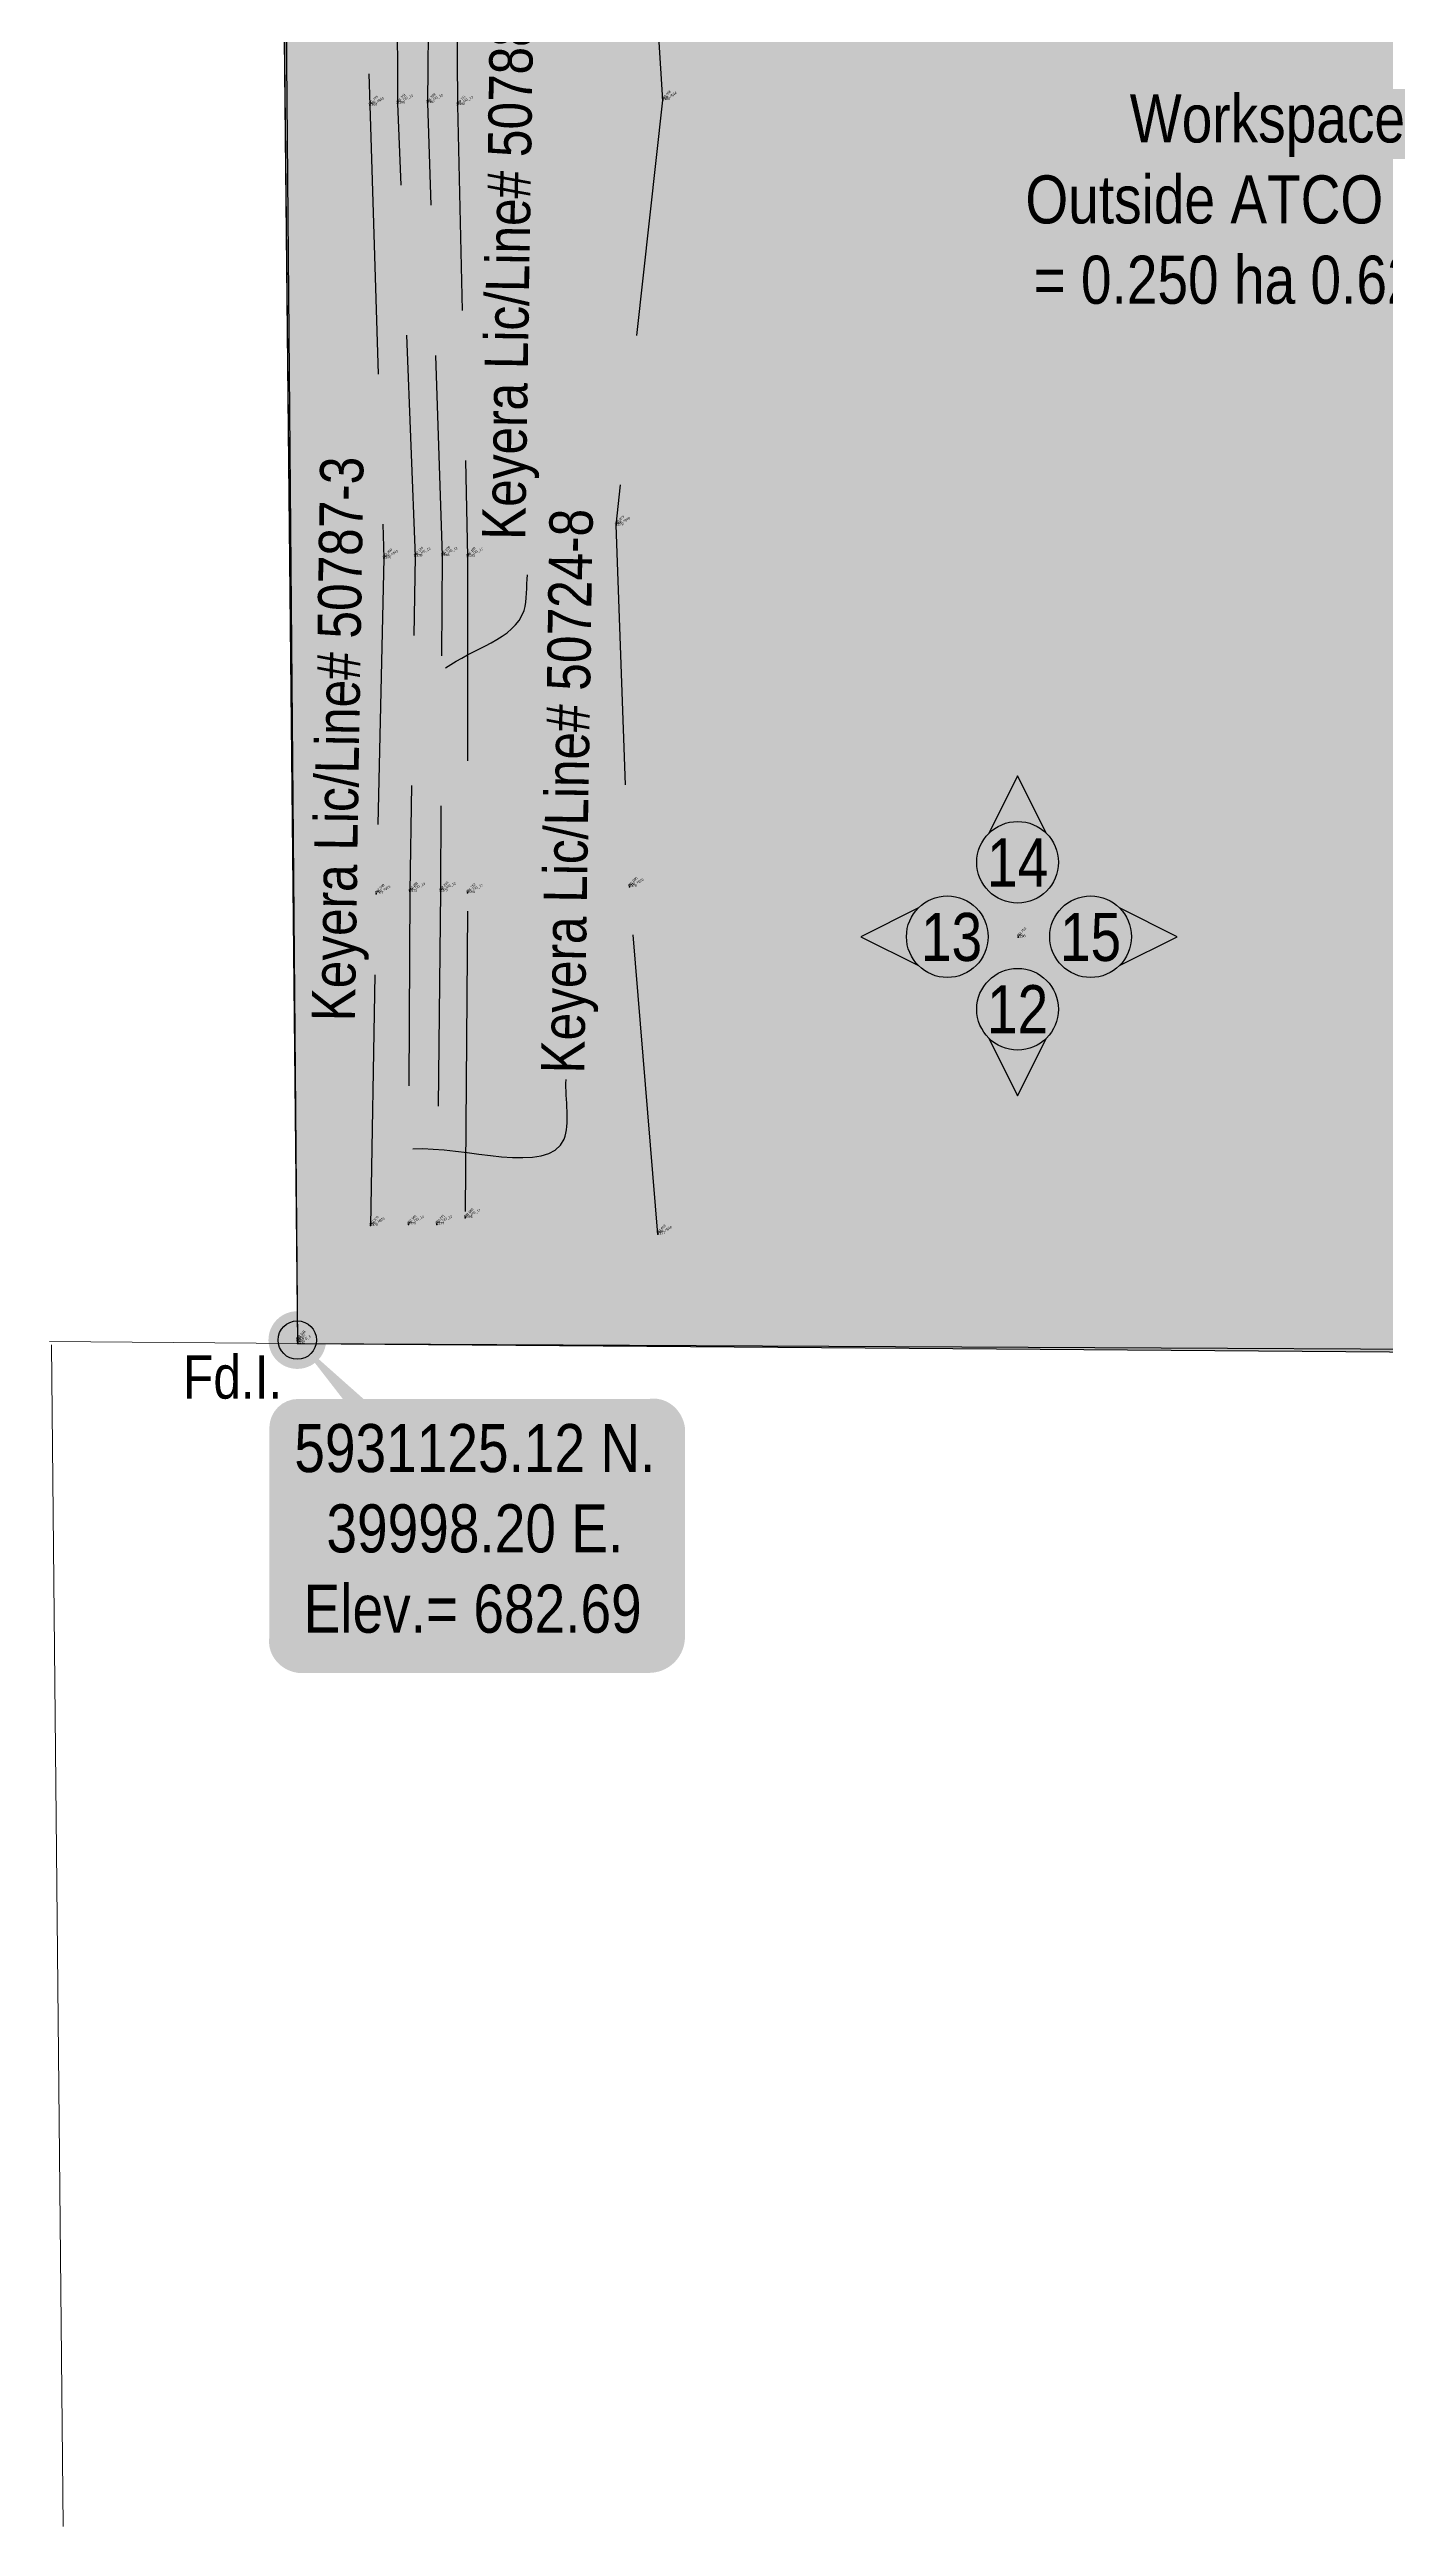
# Model space of a CAD drawing. Extents: x 39620 to 40409, y 5930668 to 5931695.
# Drawn here: x 40025.8 to 40053.6, y 5930667.6 to 5930719.1 of the extents above; entities that cross this region are included whole.
import ezdxf
from ezdxf.enums import TextEntityAlignment as Align

# ---------------------------------------------------------------- set-up
doc = ezdxf.new("R2010")
doc.units = 0
doc.header["$LTSCALE"] = 5
doc.header["$PDSIZE"] = 0.5
doc.linetypes.add('UG_PIPE', pattern=[1.875, 1.25, -0.625])
for name, color, linetype in [('_P-Temp 3', 104, 'Continuous'), ('_P-Temp H3', 71, 'Continuous'), ('AS-FENCE', 48, 'foc-FENCE'), ('AS-PIPE-UG', 44, 'UG_PIPE'), ('AS-PIPE-UG-T', 44, 'Continuous'), ('CG-NOTES', 7, 'Continuous'), ('DETAIL-T', 7, 'Continuous'), ('L-MON', 1, 'Continuous'), ('L-TITLEDB', 4, 'Continuous')]:
    doc.layers.add(name, color=color, linetype=linetype)
for name, color, linetype, plot in [('Z-DESCRIPTION', 4, 'Continuous', False), ('Z-ELEVATION', 2, 'Continuous', False), ('Z-MSPOINT', 7, 'Continuous', False), ('Z-POINTNUMBER', 6, 'Continuous', False)]:
    doc.layers.add(name, color=color, linetype=linetype, plot=plot)
doc.styles.add('1.8', font='', dxfattribs={"height": 1.8})
doc.styles.add('80', font='', dxfattribs={"height": 10})
doc.styles.add('80L', font='', dxfattribs={"height": 10})
doc.styles.add('DESCRIPTION', font='', dxfattribs={"height": 2.5})
doc.styles.add('ELEVATION', font='', dxfattribs={"height": 2.5})
doc.styles.add('foc-LtypeFont', font='', dxfattribs={"height": 7.35})
doc.styles.add('POINTNUMBER', font='', dxfattribs={"height": 2.5})
doc.styles.get("Standard").update_dxf_attribs({"font": ''})
doc.styles.get('1.8').set_extended_font_data('Arial Narrow')
doc.styles.get('80').set_extended_font_data('Arial Narrow')
doc.styles.get('80L').set_extended_font_data('Arial Narrow')
doc.styles.get('DESCRIPTION').set_extended_font_data('Arial Narrow')
doc.styles.get('ELEVATION').set_extended_font_data('Arial Narrow')
doc.styles.get('foc-LtypeFont').set_extended_font_data('Arial Narrow')
doc.styles.get('POINTNUMBER').set_extended_font_data('Arial Narrow')
doc.styles.get('Standard').set_extended_font_data('Arial Narrow')
doc.linetypes.add('foc-FENCE', pattern='A,10,-1,["X",foc-LtypeFont,S=0.2,R=0,X=-0.625,Y=-0.75],-1.24', length=12.24)
doc.dimstyles.new('Compass 1 000', dxfattribs={"dimtxt": 1.8, "dimasz": 2, "dimexe": 0.2, "dimexo": 0.0625, "dimgap": 0.5, "dimtad": 0, "dimtih": 1, "dimtoh": 1, "dimzin": 0, "dimdsep": 46, "dimtxsty": '1.8', "dimcen": 0.1, "dimse1": 1, "dimse2": 1, "dimclrd": 256, "dimclrt": 256, "dimaunit": 1, "dimadec": 4, "dimazin": 0, "dimtfac": 0.06, "dimtofl": 0, "dimtmove": 0, "dimatfit": 0, "dimfxl": 0.2, "dimtolj": 1, "dimtzin": 0, "dimlwd": -1, "dimarcsym": 0})

# ---------------------------------------------------------------- blocks, each defined once
blk = doc.blocks.new('*U365')
at = {"layer": 'CG-NOTES', "color": 182}
blk.add_lwpolyline([(-6, -6), (0, -18), (6, -6)], dxfattribs=at)
blk.add_circle((0, 0), 8.49, dxfattribs=at)
at = {"color": 182, "style": '80L'}
blk.add_attdef('#', text='', height=10, dxfattribs=at).set_placement((0, 0), align=Align.MIDDLE_CENTER)
blk = doc.blocks.new('*U367')
at = {"layer": 'CG-NOTES', "color": 182}
blk.add_lwpolyline([(-6, 6), (-18, 0), (-6, -6)], dxfattribs=at)
blk.add_circle((0, 0), 8.49, dxfattribs=at)
at = {"color": 182, "style": '80L'}
blk.add_attdef('#', text='', height=10, dxfattribs=at).set_placement((0, 0), align=Align.MIDDLE_CENTER)
blk = doc.blocks.new('*U366')
at = {"layer": 'CG-NOTES', "color": 182}
blk.add_lwpolyline([(6, -6), (18, 0), (6, 6)], dxfattribs=at)
blk.add_circle((0, 0), 8.49, dxfattribs=at)
at = {"color": 182, "style": '80L'}
blk.add_attdef('#', text='', height=10, dxfattribs=at).set_placement((0, 0), align=Align.MIDDLE_CENTER)
blk = doc.blocks.new('*U1025')
h = blk.add_hatch(color=255)
edge = h.paths.add_edge_path()
edge.add_line((-49, -28.5), (49, -28.5))
edge.add_arc((49, -22.5), 6, 270, 360)
edge.add_line((55, -22.5), (55, 21))
edge.add_arc((49, 21), 6, 0, 90)
edge.add_line((49, 27), (-49, 27))
edge.add_arc((-49, 21), 6, 90, 180)
edge.add_line((-55, 21), (-55, -22.5))
edge.add_arc((-49, -22.5), 6, 180, 270)
at = {"color": 104, "flags": 128}
blk.add_lwpolyline([(-49, -28.5, 3, 3, 0), (49, -28.5, 3, 3, 0.414214), (55, -22.5, 3, 3, 0), (55, 21, 3, 0, 0.414214), (49, 27, 0, 0, 0), (-49, 27, 0, 0, 0.414214), (-55, 21, 0, 0, 0), (-55, -22.5, 0, 3, 0.414214)], format="xyseb", close=True, dxfattribs=at)
blk.add_lwpolyline([(-38.34, -16.52, 0, 7.5, 0), (0, 0, 0, 0, 0)], format="xyseb", dxfattribs=at)
at = {"color": 104, "style": '80'}
blk.add_attdef('ENTER_TEXT_001', (-26.85, -4.92), '', height=10, dxfattribs=at)
blk = doc.blocks.new('*U1104')
h = blk.add_hatch(color=254)
edge = h.paths.add_edge_path()
edge.add_line((-36.5, -28.5), (36.5, -28.5))
edge.add_arc((36.5, -22.5), 6, 270, 360)
edge.add_line((42.5, -22.5), (42.5, 21))
edge.add_arc((36.5, 21), 6, 0, 90)
edge.add_line((36.5, 27), (-36.5, 27))
edge.add_arc((-36.5, 21), 6, 90, 180)
edge.add_line((-42.5, 21), (-42.5, -22.5))
edge.add_arc((-36.5, -22.5), 6, 180, 270)
at = {"color": 1, "flags": 128}
blk.add_lwpolyline([(-36.7, 39.25, 0, 10, 0), (0, 0, 5, 5, 0)], format="xyseb", dxfattribs=at)
blk.add_lwpolyline([(-36.5, -28.5, 3, 3, 0), (36.5, -28.5, 3, 3, 0.414214), (42.5, -22.5, 3, 3, 0), (42.5, 21, 3, 0, 0.414214), (36.5, 27, 0, 0, 0), (-36.5, 27, 0, 0, 0.414214), (-42.5, 21, 0, 0, 0), (-42.5, -22.5, 0, 3, 0.414214)], format="xyseb", close=True, dxfattribs=at)
at = {"color": 1, "style": '80'}
blk.add_attdef('ENTER_TEXT_001', (-35.99, -5), '', height=10, dxfattribs=at)
blk = doc.blocks.new('fdia')
at = {"color": 255, "const_width": 1}
blk.add_lwpolyline([(-0.5, 0, 1), (0.5, 0, 1)], format="xyb", close=True, dxfattribs=at)
blk = doc.blocks.new('Fdiaa')
blk.add_blockref('fdia', (0, 0))
blk = doc.blocks.new('fdib')
at = {"color": 1, "const_width": 1.6}
blk.add_lwpolyline([(-0.4, 0, 1), (0.4, 0, 1)], format="xyb", close=True, dxfattribs=at)
at = {"color": 1}
blk.add_circle((0, 0), 0.8, dxfattribs=at)
blk = doc.blocks.new('Fdibb')
blk.add_blockref('fdib', (0, 0))
blk = doc.blocks.new('fdicc')
for name in ['Fdibb', 'Fdiaa']:
    blk.add_blockref(name, (0, 0))
blk = doc.blocks.new('FDI')
blk.add_blockref('fdicc', (0, 0))

msp = doc.modelspace()

# ---------------------------------------------------------------- hatches: boundary and pattern name
at = {"layer": '_P-Temp H3'}
h = msp.add_hatch(color=256, dxfattribs=at)
h.dxf.hatch_style = 1
h.paths.add_polyline_path([(40080.63, 5930721.784), (40073.088, 5930731.135), (40060.772, 5930727.391), (40054.442, 5930748.48), (40066.735, 5930752.204), (40065.314, 5930752.909), (40030.315, 5930753.207), (40030.938, 5930692.171), (40080.936, 5930691.785)])

# ---------------------------------------------------------------- linework, layer by layer
at = {"layer": '_P-Temp 3', "flags": 128}
msp.add_lwpolyline([(40080.63, 5930721.784), (40073.088, 5930731.135), (40066.735, 5930752.204), (40065.314, 5930752.909), (40030.315, 5930753.207), (40030.938, 5930692.171), (40080.936, 5930691.785), (40080.63, 5930721.784), (40090.63, 5930721.707), (40090.314, 5930752.7), (40065.314, 5930752.909)], dxfattribs=at)
at = {"layer": 'AS-FENCE', "flags": 128}
msp.add_lwpolyline([(40029.933, 5930763.983), (40030.631, 5930727.741), (40030.938, 5930692.171), (40086.242, 5930691.89)], dxfattribs=at)
at = {"layer": 'AS-PIPE-UG', "flags": 128}
for points in [[(40035.325, 5930759.432), (40033.626, 5930756.398), (40032.795, 5930749.987), (40032.482, 5930747.734), (40032.068, 5930745.26), (40032.321, 5930741.028), (40032.453, 5930737.27), (40032.986, 5930731.07), (40033.002, 5930723.395), (40033.019, 5930717.97), (40033.382, 5930708.544), (40033.271, 5930701.569), (40033.245, 5930694.645)], [(40035.767, 5930759.086), (40035.341, 5930758.255), (40034.197, 5930756.017), (40033.574, 5930749.213), (40033.047, 5930747.775), (40033.114, 5930745.219), (40033.382, 5930737.326), (40033.415, 5930731.048), (40033.702, 5930724.244), (40033.64, 5930717.979), (40033.945, 5930708.554), (40033.909, 5930701.579), (40033.833, 5930694.647)], [(40038.434, 5930694.442), (40037.843, 5930701.672), (40037.566, 5930709.194), (40038.538, 5930718.039), (40038.133, 5930724.678), (40037.453, 5930730.943), (40035.341, 5930742.424), (40034.465, 5930747.608), (40034.263, 5930749.293)], [(40034.936, 5930738.628), (40034.97, 5930737.364), (40034.322, 5930731.077), (40034.215, 5930724.168), (40034.267, 5930717.935), (40034.474, 5930708.537), (40034.474, 5930701.542), (40034.426, 5930694.781)], [(40031.935, 5930737.303), (40032.505, 5930731.159), (40032.297, 5930723.191), (40032.441, 5930717.93), (40032.735, 5930708.506), (40032.574, 5930701.525), (40032.455, 5930694.62)]]:
    msp.add_lwpolyline(points, dxfattribs=at)
at = {"layer": 'L-TITLEDB', "lineweight": 0, "flags": 128}
for points in [[(40030.314, 5930753.278), (40030.938, 5930692.171)], [(40025.774, 5930692.208), (40030.938, 5930692.171)], [(40026.061, 5930667.554), (40025.814, 5930692.137)], [(40030.938, 5930692.171), (40121.051, 5930691.476)]]:
    msp.add_lwpolyline(points, dxfattribs=at)
at = {"layer": 'Z-MSPOINT'}
for p in [(40032.441, 5930717.93, 681.795), (40033.019, 5930717.97, 681.751), (40033.64, 5930717.979, 681.708), (40034.267, 5930717.935, 680.741), (40038.538, 5930718.039, 680.556), (40037.566, 5930709.194, 680.879), (40032.735, 5930708.506, 682.2), (40033.382, 5930708.544, 682.124), (40033.945, 5930708.554, 682.07), (40034.474, 5930708.537, 681.109), (40032.574, 5930701.525, 682.348), (40033.271, 5930701.569, 682.292), (40033.909, 5930701.579, 682.254), (40034.474, 5930701.542, 681.252), (40037.843, 5930701.672, 681.005), (40045.934, 5930700.622, 681.753), (40032.455, 5930694.62, 682.529), (40033.245, 5930694.645, 682.561), (40033.833, 5930694.647, 682.571), (40034.426, 5930694.781, 681.668), (40038.434, 5930694.442, 681.816), (40030.931, 5930692.239, 682.691), (40030.938, 5930692.171, 682.547)]:
    msp.add_point(p, dxfattribs=at)

# ---------------------------------------------------------------- block references
at = {"layer": '_P-Temp 3'}
ref = msp.add_blockref('*U1025', (40051.106, 5930715.971), dxfattribs=dict(at, xscale=0.09999999999999994, yscale=0.09999999999999994, zscale=0.09999999999999994))
ref.add_attrib('ENTER_TEXT_001', 'Workspace', (40048.258, 5930717.157), dxfattribs={"layer": '0', "color": 104, "height": 1, "style": '80'})
ref.add_attrib('ENTER_TEXT_002', 'Outside ATCO R/W', (40046.085, 5930715.472), dxfattribs={"layer": '0', "color": 104, "height": 1, "style": '80'})
ref.add_attrib('ENTER_TEXT_003', '= 0.250 ha 0.62 Ac', (40046.254, 5930713.801), dxfattribs={"layer": '0', "color": 104, "height": 1, "style": '80'})
at = {"layer": 'CG-NOTES'}
ref = msp.add_blockref('*U365', (40045.923, 5930702.18), dxfattribs=dict(at, xscale=0.09999999999999994, yscale=0.09999999999999994, zscale=0.09999999999999994, rotation=180))
ref.add_attrib('#', '14', dxfattribs={"layer": '0', "color": 182, "height": 1, "style": '80L'}).set_placement((40045.923, 5930702.176), align=Align.MIDDLE_CENTER)
ref = msp.add_blockref('*U366', (40044.46, 5930700.631), dxfattribs=dict(at, xscale=0.09999999999999994, yscale=0.09999999999999994, zscale=0.09999999999999994, rotation=180))
ref.add_attrib('#', '13', dxfattribs={"layer": '0', "color": 182, "height": 1, "style": '80L'}).set_placement((40044.549, 5930700.627), align=Align.MIDDLE_CENTER)
ref = msp.add_blockref('*U367', (40047.442, 5930700.631), dxfattribs=dict(at, xscale=0.09999999999999994, yscale=0.09999999999999994, zscale=0.09999999999999994, rotation=180))
ref.add_attrib('#', '15', dxfattribs={"layer": '0', "color": 182, "height": 1, "style": '80L'}).set_placement((40047.442, 5930700.627), align=Align.MIDDLE_CENTER)
at = {"layer": 'CG-NOTES', "xscale": 0.09999999999999994, "yscale": 0.09999999999999994, "zscale": 0.09999999999999994}
msp.add_blockref('*U365', (40045.923, 5930699.123), dxfattribs=at).add_auto_attribs({'#': '12'})
at = {"layer": 'DETAIL-T', "color": 3}
ref = msp.add_blockref('*U1104', (40034.6, 5930688.314), dxfattribs=dict(at, xscale=0.1, yscale=0.1, zscale=0.1))
ref.add_attrib('ENTER_TEXT_001', '5931125.12 N.', (40030.869, 5930689.492), dxfattribs={"layer": '0', "color": 1, "height": 1, "style": '80'})
ref.add_attrib('ENTER_TEXT_002', '39998.20 E.', (40031.537, 5930687.821), dxfattribs={"layer": '0', "color": 1, "height": 1, "style": '80'})
ref.add_attrib('ENTER_TEXT_003', 'Elev.= 682.69', (40031.062, 5930686.15), dxfattribs={"layer": '0', "color": 1, "height": 1, "style": '80'})
at = {"layer": 'L-MON', "xscale": 0.4999999999999997, "yscale": 0.4999999999999997, "zscale": 0.4999999999999997}
msp.add_blockref('FDI', (40030.931, 5930692.239), dxfattribs=at)

# ---------------------------------------------------------------- texts
at = {"layer": 'AS-PIPE-UG', "char_height": 0.89983, "width": 11.70685, "attachment_point": 5, "rotation": 89.1127, "bg_fill": 1, "box_fill_scale": 1, "bg_fill_color": 71, "bg_fill_transparency": 0}
for s, insert in [('Keyera Lic/Line# 50788-6', (40035.45, 5930714.761, 3159.953)), ('Keyera Lic/Line# 50787-3', (40031.904, 5930704.744, 3159.953)), ('Keyera Lic/Line# 50724-8', (40036.678, 5930703.659, 3159.953))]:
    msp.add_mtext(s, dxfattribs=dict(at, insert=insert))
at = {"layer": 'L-MON', "insert": (40028.554, 5930691.921), "char_height": 0.9, "attachment_point": 1, "style": '80L'}
msp.add_mtext_dynamic_manual_height_columns('Fd.I.', width=1.98397, gutter_width=50, heights=[0], dxfattribs=at)
at = {"layer": 'Z-DESCRIPTION', "style": 'DESCRIPTION'}
for s, p in [('Pipe_ug15', (40032.441, 5930717.93)), ('P/L_UG_13', (40033.019, 5930717.97)), ('P/L_UG_12', (40033.64, 5930717.979)), ('P/L_UG_17', (40034.267, 5930717.935)), ('Pipe_ug16', (40038.538, 5930718.039)), ('Pipe_ug16', (40037.566, 5930709.194)), ('Pipe_ug15', (40032.735, 5930708.506)), ('P/L_UG_13', (40033.382, 5930708.544)), ('P/L_UG_12', (40033.945, 5930708.554)), ('P/L_UG_17', (40034.474, 5930708.537)), ('Pipe_ug16', (40037.843, 5930701.672)), ('Pipe_ug15', (40032.574, 5930701.525)), ('P/L_UG_13', (40033.271, 5930701.569)), ('P/L_UG_12', (40033.909, 5930701.579)), ('P/L_UG_17', (40034.474, 5930701.542)), ('PIc', (40045.934, 5930700.622)), ('Pipe_ug15', (40032.455, 5930694.62)), ('P/L_UG_13', (40033.245, 5930694.645)), ('P/L_UG_12', (40033.833, 5930694.647)), ('P/L_UG_17', (40034.426, 5930694.781)), ('Pipe_ug16', (40038.434, 5930694.442)), ('FDI_', (40030.931, 5930692.239)), ('FENCE_5', (40030.938, 5930692.171))]:
    msp.add_text(s, height=0.05, rotation=24, dxfattribs=at).set_placement(p)
at = {"layer": 'Z-ELEVATION', "style": 'ELEVATION'}
for s, p in [('681.795', (40032.441, 5930717.93)), ('681.751', (40033.019, 5930717.97)), ('681.708', (40033.64, 5930717.979)), ('680.741', (40034.267, 5930717.935)), ('680.556', (40038.538, 5930718.039)), ('680.879', (40037.566, 5930709.194)), ('682.200', (40032.735, 5930708.506)), ('682.124', (40033.382, 5930708.544)), ('682.070', (40033.945, 5930708.554)), ('681.109', (40034.474, 5930708.537)), ('681.005', (40037.843, 5930701.672)), ('682.348', (40032.574, 5930701.525)), ('682.292', (40033.271, 5930701.569)), ('682.254', (40033.909, 5930701.579)), ('681.252', (40034.474, 5930701.542)), ('681.753', (40045.934, 5930700.622)), ('682.529', (40032.455, 5930694.62)), ('682.561', (40033.245, 5930694.645)), ('682.571', (40033.833, 5930694.647)), ('681.668', (40034.426, 5930694.781)), ('681.816', (40038.434, 5930694.442)), ('682.691', (40030.931, 5930692.239)), ('682.547', (40030.938, 5930692.171))]:
    msp.add_text(s, height=0.05, rotation=45, dxfattribs=at).set_placement(p)
at = {"layer": 'Z-POINTNUMBER', "style": 'POINTNUMBER'}
for s, p in [('2165', (40032.441, 5930717.93)), ('2166', (40033.019, 5930717.97)), ('2167', (40033.64, 5930717.979)), ('2192', (40034.267, 5930717.935)), ('2180', (40038.538, 5930718.039)), ('2179', (40037.566, 5930709.194)), ('2170', (40032.735, 5930708.506)), ('2169', (40033.382, 5930708.544)), ('2168', (40033.945, 5930708.554)), ('2193', (40034.474, 5930708.537)), ('2171', (40032.574, 5930701.525)), ('2172', (40033.271, 5930701.569)), ('2173', (40033.909, 5930701.579)), ('2194', (40034.474, 5930701.542)), ('2178', (40037.843, 5930701.672)), ('2298', (40045.934, 5930700.622)), ('2176', (40032.455, 5930694.62)), ('2175', (40033.245, 5930694.645)), ('2174', (40033.833, 5930694.647)), ('2195', (40034.426, 5930694.781)), ('2177', (40038.434, 5930694.442)), ('42', (40030.931, 5930692.239)), ('2292', (40030.938, 5930692.171))]:
    msp.add_text(s, height=0.05, dxfattribs=at).set_placement(p)

# ---------------------------------------------------------------- leaders
at = {"layer": 'AS-PIPE-UG-T', "path_type": 1}
for points in [[(40034.018, 5930706.223), (40035.651, 5930707.419), (40035.721, 5930708.162)], [(40033.337, 5930696.217), (40036.485, 5930696.421), (40036.524, 5930697.659)]]:
    msp.add_leader(points, dimstyle='Compass 1 000', override={"dimasz": 1, "dimlwd": 100}, dxfattribs=at)

doc.saveas('drawing.dxf')
